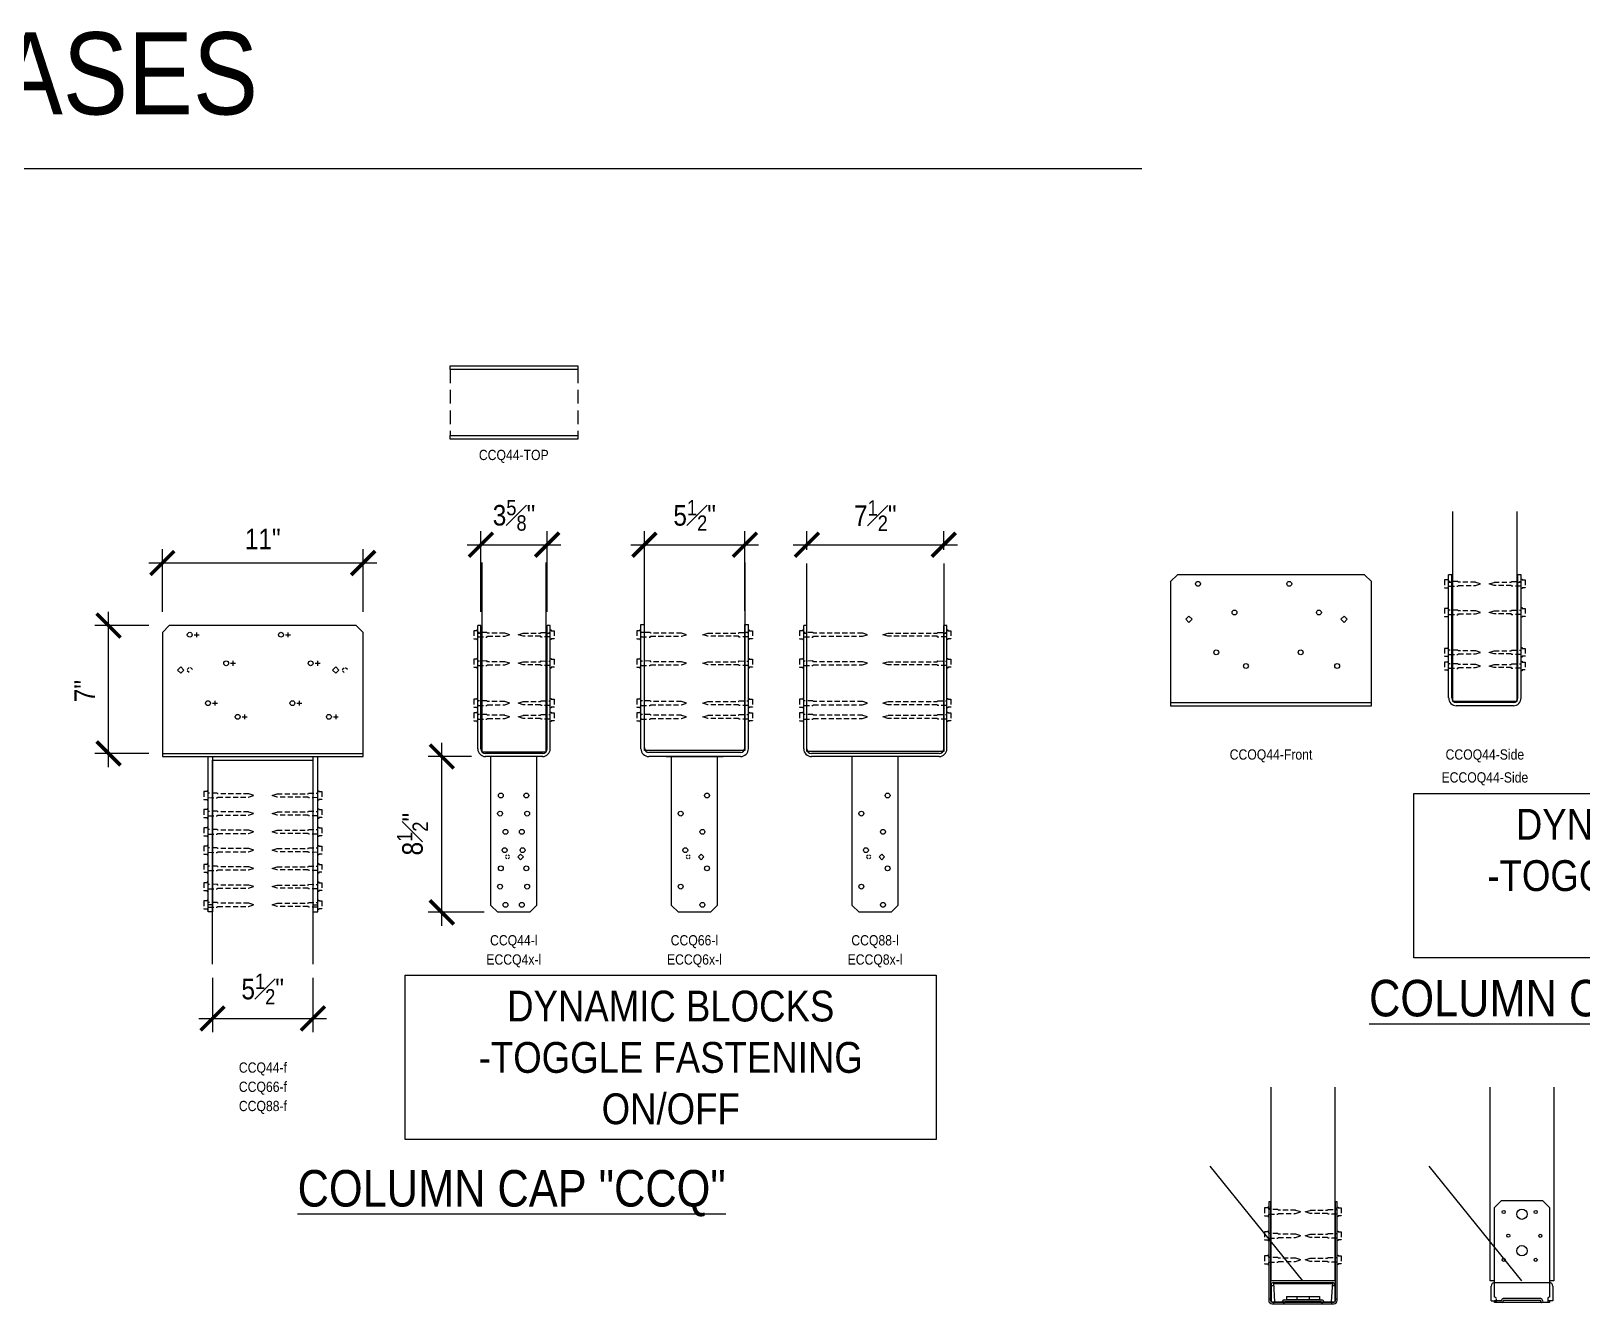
# Model space of a CAD drawing. Header units: inches. Extents: x -2661 to 42767, y -1222 to 9099.
# Drawn here: x 1315.6 to 1400.6, y 1798.4 to 1868.1 of the extents above; entities that cross this region are included whole.
import ezdxf

# ---------------------------------------------------------------- set-up
doc = ezdxf.new("R2010")
doc.units = ezdxf.units.IN
doc.header["$LTSCALE"] = 12
doc.header["$MEASUREMENT"] = 0
doc.header["$PDMODE"] = 3
doc.linetypes.add('HIDDEN4', pattern=[0.09375, 0.0625, -0.03125])
doc.linetypes.add('HIDDEN8', pattern=[0.04625, 0.03125, -0.015])
doc.layers.get('0').update_dxf_attribs({"linetype": 'CONTINUOUS'})
doc.layers.get('DefPoints').update_dxf_attribs({"color": 251, "linetype": 'CONTINUOUS'})
for name, color, linetype in [('S-ANNO-DIMS', 2, 'CONTINUOUS'), ('S-ANNO-NOTE', 4, 'CONTINUOUS'), ('S-SIMPSON', 2, 'CONTINUOUS'), ('S-WOOD', 3, 'CONTINUOUS')]:
    doc.layers.add(name, color=color, linetype=linetype)
doc.layers.add('S-ANNO-NONPLOT', color=253, linetype='CONTINUOUS', plot=False, transparency=0.5)
doc.styles.add('Arial', font='arial.ttf', dxfattribs={"width": 0.85})
doc.dimstyles.new('DIM-12_Se', dxfattribs={"dimscale": 12, "dimtxt": 0.09375, "dimasz": 0.109375, "dimexe": 0.0625, "dimexo": 0.0625, "dimgap": 0.0625, "dimtad": 1, "dimdec": 4, "dimzin": 11, "dimdsep": 46, "dimlunit": 4, "dimtxsty": 'Arial', "dimblk": 'ARCHTICK', "dimcen": 0.125, "dimdle": 0.0625, "dimclrd": 256, "dimclre": 256, "dimclrt": 4, "dimadec": 0, "dimazin": 0, "dimtfac": 0.75, "dimtdec": 4, "dimtmove": 0, "dimatfit": 3, "dimfxl": 1, "dimfrac": 1, "dimtolj": 1, "dimtzin": 0, "dimarcsym": 0})

# ---------------------------------------------------------------- blocks, each defined once
blk = doc.blocks.new('CCQO44-Front')
for p, q in [((-5.125, 7.171), (-5.5, 6.796)), ((5.125, 7.171), (-5.125, 7.171)), ((5.5, 6.796), (5.125, 7.171)), ((-5.5, 6.796), (-5.5, 0)), ((5.5, 0), (5.5, 6.796)), ((-4.666, 4.735), (-4.494, 4.907)), ((-4.494, 4.563), (-4.666, 4.735)), ((-4.494, 4.907), (-4.322, 4.735)), ((-4.322, 4.735), (-4.494, 4.563)), ((3.999, 4.906), (3.827, 4.734)), ((3.999, 4.562), (3.827, 4.734)), ((4.172, 4.734), (3.999, 4.906)), ((3.999, 4.562), (4.172, 4.734)), ((-5.5, 0.171), (5.5, 0.171)), ((-5.5, 0), (5.5, 0))]:
    blk.add_line(p, q)
for centre in [(-4, 6.671), (1, 6.671), (-2, 5.108), (2.625, 5.108), (-3, 2.921), (1.625, 2.921), (-1.375, 2.171), (3.625, 2.171)]:
    blk.add_circle(centre, 0.133)
blk = doc.blocks.new('*U1059')
for p, q in [((-1.984, 0.421), (-1.984, 7.171)), ((-1.812, 7.171), (-1.984, 7.171)), ((-1.812, 0.421), (-1.812, 7.171)), ((1.812, 0.421), (1.812, 7.171)), ((1.984, 7.171), (1.812, 7.171)), ((1.984, 0.421), (1.984, 7.171)), ((-1.812, 6.746), (-1.984, 6.746)), ((1.984, 6.746), (1.812, 6.746)), ((1.571, 0), (-1.571, 0)), ((1.562, 0.171), (-1.562, 0.171)), ((1.562, 0), (-1.562, 0))]:
    blk.add_line(p, q)
for centre, radius, start, end in [((-1.562, 0.421), 0.421, 180, 270), ((-1.562, 0.421), 0.25, 180, 270), ((1.562, 0.421), 0.421, 270, 0), ((1.562, 0.421), 0.25, 270, 0)]:
    blk.add_arc(centre, radius, start, end)
at = {"layer": 'S-SIMPSON', "color": 1, "linetype": 'HIDDEN8', "ltscale": 0.75}
for points in [[(-0.233, 6.671), (-0.509, 6.758), (-1.448, 6.758), (-1.483, 6.797), (-1.952, 6.794, -0.417818), (-1.984, 6.825), (-1.984, 6.931), (-2.034, 6.931), (-2.034, 6.888), (-2.208, 6.888), (-2.208, 6.455), (-2.034, 6.455), (-2.034, 6.411), (-1.984, 6.411), (-1.984, 6.521, -0.414214), (-1.952, 6.552), (-1.483, 6.545), (-1.448, 6.584), (-0.509, 6.584)], [(0.233, 6.671), (0.509, 6.758), (1.448, 6.758), (1.484, 6.797), (1.952, 6.794, 0.417818), (1.984, 6.825), (1.984, 6.931), (2.034, 6.931), (2.034, 6.888), (2.208, 6.888), (2.208, 6.455), (2.034, 6.455), (2.034, 6.411), (1.984, 6.411), (1.984, 6.521, 0.414214), (1.952, 6.552), (1.484, 6.545), (1.448, 6.584), (0.509, 6.584)], [(-0.233, 5.109), (-0.509, 5.196), (-1.448, 5.196), (-1.483, 5.234), (-1.952, 5.232, -0.417818), (-1.984, 5.263), (-1.984, 5.369), (-2.034, 5.369), (-2.034, 5.325), (-2.208, 5.325), (-2.208, 4.892), (-2.034, 4.892), (-2.034, 4.849), (-1.984, 4.849), (-1.984, 4.959, -0.414214), (-1.952, 4.99), (-1.483, 4.983), (-1.448, 5.022), (-0.509, 5.022)], [(0.233, 5.109), (0.509, 5.196), (1.448, 5.196), (1.484, 5.234), (1.952, 5.232, 0.417818), (1.984, 5.263), (1.984, 5.369), (2.034, 5.369), (2.034, 5.325), (2.208, 5.325), (2.208, 4.892), (2.034, 4.892), (2.034, 4.849), (1.984, 4.849), (1.984, 4.959, 0.414214), (1.952, 4.99), (1.484, 4.983), (1.448, 5.022), (0.509, 5.022)], [(-0.233, 2.921), (-0.509, 3.008), (-1.448, 3.008), (-1.483, 3.047), (-1.952, 3.044, -0.417818), (-1.984, 3.075), (-1.984, 3.181), (-2.034, 3.181), (-2.034, 3.138), (-2.208, 3.138), (-2.208, 2.705), (-2.034, 2.705), (-2.034, 2.661), (-1.984, 2.661), (-1.984, 2.771, -0.414214), (-1.952, 2.802), (-1.483, 2.795), (-1.448, 2.834), (-0.509, 2.834)], [(0.233, 2.921), (0.509, 3.008), (1.448, 3.008), (1.484, 3.047), (1.952, 3.044, 0.417818), (1.984, 3.075), (1.984, 3.181), (2.034, 3.181), (2.034, 3.138), (2.208, 3.138), (2.208, 2.705), (2.034, 2.705), (2.034, 2.661), (1.984, 2.661), (1.984, 2.771, 0.414214), (1.952, 2.802), (1.484, 2.795), (1.448, 2.834), (0.509, 2.834)], [(-0.233, 2.171), (-0.509, 2.258), (-1.448, 2.258), (-1.483, 2.297), (-1.952, 2.294, -0.417818), (-1.984, 2.325), (-1.984, 2.431), (-2.034, 2.431), (-2.034, 2.388), (-2.208, 2.388), (-2.208, 1.955), (-2.034, 1.955), (-2.034, 1.911), (-1.984, 1.911), (-1.984, 2.021, -0.414214), (-1.952, 2.052), (-1.483, 2.045), (-1.448, 2.084), (-0.509, 2.084)], [(0.233, 2.171), (0.509, 2.258), (1.448, 2.258), (1.484, 2.297), (1.952, 2.294, 0.417818), (1.984, 2.325), (1.984, 2.431), (2.034, 2.431), (2.034, 2.388), (2.208, 2.388), (2.208, 1.955), (2.034, 1.955), (2.034, 1.911), (1.984, 1.911), (1.984, 2.021, 0.414214), (1.952, 2.052), (1.484, 2.045), (1.448, 2.084), (0.509, 2.084)]]:
    blk.add_lwpolyline(points, format="xyb", close=True, dxfattribs=at)
blk = doc.blocks.new('ABU44-r')
for p, q in [((-1.125, 4.4), (-1.5, 4.025)), ((-1.125, 4.4), (1.125, 4.4)), ((1.125, 4.4), (1.5, 4.025)), ((-1.5, -0.889), (-1.5, 4.025)), ((1.5, 4.025), (1.5, -0.889)), ((-1.688, -1.094), (-1.688, -0.292)), ((-1.489, -0.094), (1.489, -0.094)), ((1.688, -0.292), (1.688, -1.094)), ((-1.688, -1.094), (-1.414, -1.094)), ((-1.414, -1.1), (-1.5, -1.1)), ((-1.5, -1.194), (-1.5, -1.1)), ((1.5, -1.194), (-1.5, -1.194)), ((-1.414, -0.977), (-1.414, -1.194)), ((-1.157, -1.1), (-1.414, -1.1)), ((-1.125, -1.069), (-1.125, -1.069)), ((1.031, -0.975), (-1.032, -0.975)), ((-1.032, -1.132), (-1.032, -1.1)), ((1, -1.069), (-1, -1.069)), ((1.031, -1.132), (1.031, -1.1)), ((1.414, -0.976), (1.416, -1.194)), ((1.688, -1.094), (1.415, -1.094)), ((1.5, -1.1), (1.415, -1.1)), ((1.5, -1.1), (1.5, -1.194))]:
    blk.add_line(p, q)
for centre, radius in [((-1, 3.776), 0.0859), ((0, 3.65), 0.281), ((0.75, 3.776), 0.0859), ((-0.75, 2.474), 0.0859), ((0, 1.65), 0.281), ((1, 2.464), 0.0859), ((-1, 1.151), 0.0859), ((0.75, 1.151), 0.0859)]:
    blk.add_circle(centre, radius)
for centre, radius, start, end in [((-1.489, -0.292), 0.198, 90, 180), ((1.489, -0.292), 0.198, 0, 90), ((-1.5, -0.975), 0.0859, 0, 90), ((-1.157, -1.069), 0.0312, 270, 0), ((-1.032, -1.069), 0.0938, 90, 180), ((-1.094, -1.132), 0.0625, 270, 0), ((-1, -1.1), 0.0312, 90, 180), ((1, -1.1), 0.0312, 0, 90), ((1.031, -1.069), 0.0938, 0, 90), ((1.091, -1.134), 0.0599, 177.52244, 269.55493), ((1.156, -1.069), 0.0312, 180, 270), ((1.5, -0.975), 0.0859, 90, 180)]:
    blk.add_arc(centre, radius, start, end)
blk = doc.blocks.new('*U1062')
for p, q in [((-1.875, 4.33), (-1.875, -1.076)), ((-1.781, 4.33), (-1.875, 4.33)), ((-1.781, 4.33), (-1.781, -1.076)), ((1.781, -1.076), (1.781, 4.33)), ((1.875, 4.33), (1.781, 4.33)), ((1.875, -1.076), (1.875, 4.33)), ((-1.781, 3.955), (-1.875, 3.955)), ((1.875, 3.955), (1.781, 3.955)), ((-1.745, -0.219), (-1.745, -1.151)), ((-1.62, -0.094), (1.62, -0.094)), ((-1.62, -0.094), (-1.559, -1.148)), ((-1.616, -0.151), (1.616, -0.151)), ((1.62, -0.094), (1.552, -1.148)), ((1.745, -0.219), (1.745, -1.151)), ((-1.875, -0.983), (-1.781, -0.983)), ((-1.745, -1.151), (1.745, -1.151)), ((-1.688, -1.17), (1.214, -1.17)), ((-1.688, -1.264), (1.232, -1.264)), ((-1.595, -1.264), (-1.595, -1.17)), ((-1.023, -1.17), (-1.034, -1.201)), ((-1.031, -1.045), (1.031, -1.045)), ((-0.969, -1.128), (0.969, -1.128)), ((-0.906, -0.858), (0.906, -0.858)), ((-0.906, -0.858), (-0.906, -1.029)), ((-0.906, -1.029), (0.906, -1.029)), ((-0.344, -0.858), (-0.344, -1.029)), ((0.344, -0.858), (0.344, -1.029)), ((0.906, -0.858), (0.906, -1.029)), ((1.026, -1.175), (1.033, -1.201)), ((1.219, -1.17), (1.688, -1.17)), ((1.219, -1.264), (1.688, -1.264)), ((1.591, -1.264), (1.591, -1.17)), ((1.781, -0.983), (1.875, -0.983))]:
    blk.add_line(p, q)
for centre, radius, start, end in [((-1.62, -0.219), 0.125, 90, 180), ((-1.654, -0.116), 0.142, 230.39072, 283.65049), ((1.648, -0.116), 0.142, 256.34951, 312.41576), ((1.62, -0.219), 0.125, 0, 90), ((-1.688, -1.076), 0.188, 180, 270), ((-1.688, -1.076), 0.0938, 180, 270), ((-1.212, -1.067), 0.103, 266.31551, 330.05657), ((-1.127, -1.163), 0.101, 267.57087, 337.68267), ((-1.031, -1.139), 0.0938, 90, 167.57912), ((-0.955, -1.201), 0.0746, 100.54905, 155.38198), ((0.956, -1.201), 0.0741, 20.1338, 80.09038), ((1.028, -1.176), 0.131, 19.37706, 88.64998), ((1.13, -1.158), 0.106, 204.3136, 272.52896), ((1.219, -1.09), 0.0796, 211.81325, 269.681), ((1.688, -1.076), 0.188, 270, 0), ((1.688, -1.076), 0.0938, 270, 0)]:
    blk.add_arc(centre, radius, start, end)
at = {"layer": 'S-SIMPSON', "color": 1, "linetype": 'HIDDEN8', "ltscale": 0.75}
for points in [[(-0.125, 3.776), (-0.401, 3.863), (-1.339, 3.863), (-1.375, 3.902), (-1.844, 3.899, -0.417818), (-1.875, 3.93), (-1.875, 4.036), (-1.925, 4.036), (-1.925, 3.993), (-2.099, 3.993), (-2.099, 3.56), (-1.925, 3.56), (-1.925, 3.516), (-1.875, 3.516), (-1.875, 3.626, -0.414214), (-1.844, 3.657), (-1.375, 3.65), (-1.339, 3.689), (-0.4, 3.689)], [(0.125, 3.776), (0.401, 3.863), (1.339, 3.863), (1.375, 3.902), (1.844, 3.899, 0.417818), (1.875, 3.93), (1.875, 4.036), (1.925, 4.036), (1.925, 3.993), (2.099, 3.993), (2.099, 3.56), (1.925, 3.56), (1.925, 3.516), (1.875, 3.516), (1.875, 3.626, 0.414214), (1.844, 3.657), (1.375, 3.65), (1.339, 3.689), (0.4, 3.689)], [(-0.125, 2.464), (-0.401, 2.551), (-1.339, 2.551), (-1.375, 2.589), (-1.844, 2.587, -0.417818), (-1.875, 2.618), (-1.875, 2.724), (-1.925, 2.724), (-1.925, 2.68), (-2.099, 2.68), (-2.099, 2.247), (-1.925, 2.247), (-1.925, 2.204), (-1.875, 2.204), (-1.875, 2.314, -0.414214), (-1.844, 2.345), (-1.375, 2.338), (-1.339, 2.377), (-0.4, 2.377)], [(0.125, 2.464), (0.401, 2.551), (1.339, 2.551), (1.375, 2.589), (1.844, 2.587, 0.417818), (1.875, 2.618), (1.875, 2.724), (1.925, 2.724), (1.925, 2.68), (2.099, 2.68), (2.099, 2.247), (1.925, 2.247), (1.925, 2.204), (1.875, 2.204), (1.875, 2.314, 0.414214), (1.844, 2.345), (1.375, 2.338), (1.339, 2.377), (0.4, 2.377)], [(-0.125, 1.151), (-0.401, 1.238), (-1.339, 1.238), (-1.375, 1.277), (-1.844, 1.274, -0.417818), (-1.875, 1.305), (-1.875, 1.411), (-1.925, 1.411), (-1.925, 1.368), (-2.099, 1.368), (-2.099, 0.935), (-1.925, 0.935), (-1.925, 0.891), (-1.875, 0.891), (-1.875, 1.001, -0.414214), (-1.844, 1.032), (-1.375, 1.025), (-1.339, 1.064), (-0.4, 1.064)], [(0.125, 1.151), (0.401, 1.238), (1.339, 1.238), (1.375, 1.277), (1.844, 1.274, 0.417818), (1.875, 1.305), (1.875, 1.411), (1.925, 1.411), (1.925, 1.368), (2.099, 1.368), (2.099, 0.935), (1.925, 0.935), (1.925, 0.891), (1.875, 0.891), (1.875, 1.001, 0.414214), (1.844, 1.032), (1.375, 1.025), (1.339, 1.064), (0.4, 1.064)]]:
    blk.add_lwpolyline(points, format="xyb", close=True, dxfattribs=at)
blk = doc.blocks.new('*U1058')
for p, q in [((-2.126, 15.674), (-2.501, 15.299)), ((8.124, 15.674), (-2.126, 15.674)), ((-0.626, 15.306), (-0.626, 15.041)), ((4.374, 15.306), (4.374, 15.041)), ((8.499, 15.299), (8.124, 15.674)), ((-2.501, 15.299), (-2.501, 8.503)), ((-0.754, 15.174), (-0.488, 15.174)), ((4.246, 15.174), (4.512, 15.174)), ((8.499, 8.503), (8.499, 15.299)), ((1.241, 13.611), (1.507, 13.611)), ((1.369, 13.744), (1.369, 13.478)), ((5.871, 13.611), (6.137, 13.611)), ((5.999, 13.744), (5.999, 13.478)), ((-1.667, 13.238), (-1.495, 13.41)), ((-1.495, 13.066), (-1.667, 13.238)), ((-1.495, 13.41), (-1.323, 13.238)), ((-1.323, 13.238), (-1.495, 13.066)), ((-1.144, 13.266), (-1.04, 13.371)), ((-1.033, 13.101), (-1.136, 13.206)), ((-0.853, 13.266), (-0.956, 13.371)), ((6.998, 13.408), (6.826, 13.236)), ((6.998, 13.064), (6.826, 13.236)), ((7.171, 13.236), (6.998, 13.408)), ((6.998, 13.064), (7.171, 13.236)), ((7.354, 13.263), (7.458, 13.368)), ((7.466, 13.098), (7.362, 13.203)), ((7.645, 13.263), (7.542, 13.368)), ((0.246, 11.424), (0.512, 11.424)), ((0.374, 11.556), (0.374, 11.291)), ((4.871, 11.424), (5.137, 11.424)), ((4.999, 11.556), (4.999, 11.291)), ((1.871, 10.674), (2.137, 10.674)), ((1.999, 10.806), (1.999, 10.541)), ((6.871, 10.674), (7.137, 10.674)), ((6.999, 10.806), (6.999, 10.541)), ((-2.501, 8.674), (8.499, 8.674)), ((-2.501, 8.503), (8.499, 8.503)), ((-2.501, 8.503), (8.499, 8.503)), ((0.002, 0), (0.002, 8.499)), ((0.256, 0), (0.256, 8.5)), ((5.76, 0), (5.76, 8.5)), ((6.015, 0), (6.015, 8.499)), ((0.256, 0.375), (0, 0.375)), ((0.256, 0), (0, 0)), ((5.76, 0.375), (6.017, 0.375)), ((5.76, 0), (6.017, 0))]:
    blk.add_line(p, q)
for centre in [(-1.001, 15.174), (3.999, 15.174), (0.999, 13.611), (5.624, 13.611), (-0.001, 11.424), (4.624, 11.424), (1.624, 10.674), (6.624, 10.674)]:
    blk.add_circle(centre, 0.133)
at = {"layer": 'S-SIMPSON', "color": 1, "linetype": 'HIDDEN8', "ltscale": 0.75}
for points in [[(2.502, 6.37), (2.226, 6.457), (0.538, 6.457), (0.502, 6.496), (0.033, 6.493, -0.417818), (0.002, 6.524), (0.002, 6.63), (-0.048, 6.63), (-0.048, 6.586), (-0.223, 6.586), (-0.223, 6.153), (-0.048, 6.153), (-0.048, 6.11), (0.002, 6.11), (0.002, 6.22, -0.414214), (0.033, 6.251), (0.502, 6.244), (0.538, 6.283), (2.227, 6.283)], [(3.515, 6.37), (3.791, 6.457), (5.479, 6.457), (5.515, 6.496), (5.983, 6.493, 0.417818), (6.015, 6.524), (6.015, 6.63), (6.065, 6.63), (6.065, 6.586), (6.239, 6.586), (6.239, 6.153), (6.065, 6.153), (6.065, 6.11), (6.015, 6.11), (6.015, 6.22, 0.414214), (5.983, 6.251), (5.515, 6.244), (5.479, 6.283), (3.79, 6.283)], [(2.502, 5.378), (2.226, 5.465), (0.538, 5.465), (0.502, 5.503), (0.033, 5.501, -0.417818), (0.002, 5.532), (0.002, 5.638), (-0.048, 5.638), (-0.048, 5.594), (-0.223, 5.594), (-0.223, 5.161), (-0.048, 5.161), (-0.048, 5.118), (0.002, 5.118), (0.002, 5.228, -0.414214), (0.033, 5.259), (0.502, 5.252), (0.538, 5.291), (2.227, 5.291)], [(3.515, 5.378), (3.791, 5.465), (5.479, 5.465), (5.515, 5.503), (5.983, 5.501, 0.417818), (6.015, 5.532), (6.015, 5.638), (6.065, 5.638), (6.065, 5.594), (6.239, 5.594), (6.239, 5.161), (6.065, 5.161), (6.065, 5.118), (6.015, 5.118), (6.015, 5.228, 0.414214), (5.983, 5.259), (5.515, 5.252), (5.479, 5.291), (3.79, 5.291)], [(2.502, 4.378), (2.226, 4.465), (0.538, 4.465), (0.502, 4.503), (0.033, 4.501, -0.417818), (0.002, 4.532), (0.002, 4.638), (-0.048, 4.638), (-0.048, 4.594), (-0.223, 4.594), (-0.223, 4.161), (-0.048, 4.161), (-0.048, 4.118), (0.002, 4.118), (0.002, 4.228, -0.414214), (0.033, 4.259), (0.502, 4.252), (0.538, 4.291), (2.227, 4.291)], [(3.515, 4.378), (3.791, 4.465), (5.479, 4.465), (5.515, 4.503), (5.983, 4.501, 0.417818), (6.015, 4.532), (6.015, 4.638), (6.065, 4.638), (6.065, 4.594), (6.239, 4.594), (6.239, 4.161), (6.065, 4.161), (6.065, 4.118), (6.015, 4.118), (6.015, 4.228, 0.414214), (5.983, 4.259), (5.515, 4.252), (5.479, 4.291), (3.79, 4.291)], [(2.502, 3.378), (2.226, 3.465), (0.538, 3.465), (0.502, 3.503), (0.033, 3.501, -0.417818), (0.002, 3.532), (0.002, 3.638), (-0.048, 3.638), (-0.048, 3.594), (-0.223, 3.594), (-0.223, 3.161), (-0.048, 3.161), (-0.048, 3.118), (0.002, 3.118), (0.002, 3.228, -0.414214), (0.033, 3.259), (0.502, 3.252), (0.538, 3.291), (2.227, 3.291)], [(3.515, 3.378), (3.791, 3.465), (5.479, 3.465), (5.515, 3.503), (5.983, 3.501, 0.417818), (6.015, 3.532), (6.015, 3.638), (6.065, 3.638), (6.065, 3.594), (6.239, 3.594), (6.239, 3.161), (6.065, 3.161), (6.065, 3.118), (6.015, 3.118), (6.015, 3.228, 0.414214), (5.983, 3.259), (5.515, 3.252), (5.479, 3.291), (3.79, 3.291)], [(2.502, 2.378), (2.226, 2.465), (0.538, 2.465), (0.502, 2.503), (0.033, 2.501, -0.417818), (0.002, 2.532), (0.002, 2.638), (-0.048, 2.638), (-0.048, 2.594), (-0.223, 2.594), (-0.223, 2.161), (-0.048, 2.161), (-0.048, 2.118), (0.002, 2.118), (0.002, 2.228, -0.414214), (0.033, 2.259), (0.502, 2.252), (0.538, 2.291), (2.227, 2.291)], [(3.515, 2.378), (3.791, 2.465), (5.479, 2.465), (5.515, 2.503), (5.983, 2.501, 0.417818), (6.015, 2.532), (6.015, 2.638), (6.065, 2.638), (6.065, 2.594), (6.239, 2.594), (6.239, 2.161), (6.065, 2.161), (6.065, 2.118), (6.015, 2.118), (6.015, 2.228, 0.414214), (5.983, 2.259), (5.515, 2.252), (5.479, 2.291), (3.79, 2.291)], [(2.502, 1.378), (2.226, 1.465), (0.538, 1.465), (0.502, 1.503), (0.033, 1.501, -0.417818), (0.002, 1.532), (0.002, 1.638), (-0.048, 1.638), (-0.048, 1.594), (-0.223, 1.594), (-0.223, 1.161), (-0.048, 1.161), (-0.048, 1.118), (0.002, 1.118), (0.002, 1.228, -0.414214), (0.033, 1.259), (0.502, 1.252), (0.538, 1.291), (2.227, 1.291)], [(3.515, 1.378), (3.791, 1.465), (5.479, 1.465), (5.515, 1.503), (5.983, 1.501, 0.417818), (6.015, 1.532), (6.015, 1.638), (6.065, 1.638), (6.065, 1.594), (6.239, 1.594), (6.239, 1.161), (6.065, 1.161), (6.065, 1.118), (6.015, 1.118), (6.015, 1.228, 0.414214), (5.983, 1.259), (5.515, 1.252), (5.479, 1.291), (3.79, 1.291)], [(2.502, 0.378), (2.226, 0.465), (0.538, 0.465), (0.502, 0.503), (0.033, 0.501, -0.417818), (0.002, 0.532), (0.002, 0.638), (-0.048, 0.638), (-0.048, 0.594), (-0.223, 0.594), (-0.223, 0.161), (-0.048, 0.161), (-0.048, 0.118), (0.002, 0.118), (0.002, 0.228, -0.414214), (0.033, 0.259), (0.502, 0.252), (0.538, 0.291), (2.227, 0.291)], [(3.515, 0.378), (3.791, 0.465), (5.479, 0.465), (5.515, 0.503), (5.983, 0.501, 0.417818), (6.015, 0.532), (6.015, 0.638), (6.065, 0.638), (6.065, 0.594), (6.239, 0.594), (6.239, 0.161), (6.065, 0.161), (6.065, 0.118), (6.015, 0.118), (6.015, 0.228, 0.414214), (5.983, 0.259), (5.515, 0.252), (5.479, 0.291), (3.79, 0.291)]]:
    blk.add_lwpolyline(points, format="xyb", close=True, dxfattribs=at)
blk = doc.blocks.new('_ARCHTICK')
at = {"color": 0, "linetype": 'ByBlock', "const_width": 0.15}
blk.add_lwpolyline([(-0.5, -0.5), (0.5, 0.5)], dxfattribs=at)
blk = doc.blocks.new('*D209')
at = {"layer": 'DefPoints', "color": 0, "transparency": 16777216}
for p in [(1325.536, 1816.991), (1331.041, 1816.991), (1331.041, 1814.02)]:
    blk.add_point(p, dxfattribs=at)
at = {"layer": 'S-ANNO-DIMS', "lineweight": -2, "transparency": 16777216}
for p, q in [((1325.536, 1816.241), (1325.536, 1813.27)), ((1331.041, 1816.241), (1331.041, 1813.27)), ((1324.786, 1814.02), (1331.791, 1814.02))]:
    blk.add_line(p, q, dxfattribs=at)
at = {"layer": 'S-ANNO-DIMS', "lineweight": -2, "transparency": 16777216, "xscale": 1.3125, "yscale": 1.3125, "zscale": 1.3125, "rotation": 180}
blk.add_blockref('_ARCHTICK', (1325.536, 1814.02), dxfattribs=at)
at = {"layer": 'S-ANNO-DIMS', "lineweight": -2, "transparency": 16777216, "xscale": 1.3125, "yscale": 1.3125, "zscale": 1.3125}
blk.add_blockref('_ARCHTICK', (1331.041, 1814.02), dxfattribs=at)
at = {"layer": 'S-ANNO-DIMS', "color": 4, "transparency": 16777216, "insert": (1328.288, 1815.627), "char_height": 1.125, "attachment_point": 5, "style": 'Arial'}
blk.add_mtext('\\A1;5{\\H0.75x;\\S1#2;}"', dxfattribs=at)
blk = doc.blocks.new('*D210')
at = {"layer": 'DefPoints', "color": 0, "transparency": 16777216}
for p in [(1333.791, 1838.966), (1322.791, 1835.535), (1333.791, 1835.535)]:
    blk.add_point(p, dxfattribs=at)
at = {"layer": 'S-ANNO-DIMS', "lineweight": -2, "transparency": 16777216}
for p, q in [((1322.791, 1836.285), (1322.791, 1839.716)), ((1333.791, 1836.285), (1333.791, 1839.716)), ((1322.041, 1838.966), (1334.541, 1838.966))]:
    blk.add_line(p, q, dxfattribs=at)
at = {"layer": 'S-ANNO-DIMS', "lineweight": -2, "transparency": 16777216, "xscale": 1.3125, "yscale": 1.3125, "zscale": 1.3125, "rotation": 180}
blk.add_blockref('_ARCHTICK', (1322.791, 1838.966), dxfattribs=at)
at = {"layer": 'S-ANNO-DIMS', "lineweight": -2, "transparency": 16777216, "xscale": 1.3125, "yscale": 1.3125, "zscale": 1.3125}
blk.add_blockref('_ARCHTICK', (1333.791, 1838.966), dxfattribs=at)
at = {"layer": 'S-ANNO-DIMS', "color": 4, "transparency": 16777216, "insert": (1328.291, 1840.28), "char_height": 1.125, "attachment_point": 5, "style": 'Arial'}
blk.add_mtext('\\A1;11"', dxfattribs=at)
blk = doc.blocks.new('*D211')
at = {"layer": 'DefPoints', "color": 0, "transparency": 16777216}
for p in [(1319.845, 1835.535), (1322.791, 1835.535), (1322.791, 1828.535)]:
    blk.add_point(p, dxfattribs=at)
at = {"layer": 'S-ANNO-DIMS', "lineweight": -2, "transparency": 16777216}
for p, q in [((1319.845, 1827.785), (1319.845, 1836.285)), ((1322.041, 1835.535), (1319.095, 1835.535)), ((1322.041, 1828.535), (1319.095, 1828.535))]:
    blk.add_line(p, q, dxfattribs=at)
at = {"layer": 'S-ANNO-DIMS', "lineweight": -2, "transparency": 16777216, "xscale": 1.3125, "yscale": 1.3125, "zscale": 1.3125}
for p, rotation in [((1319.845, 1835.535), 90), ((1319.845, 1828.535), 270)]:
    blk.add_blockref('_ARCHTICK', p, dxfattribs=dict(at, rotation=rotation))
at = {"layer": 'S-ANNO-DIMS', "color": 4, "transparency": 16777216, "insert": (1318.533, 1831.95), "char_height": 1.125, "attachment_point": 5, "rotation": 90, "style": 'Arial'}
blk.add_mtext('\\A1;7"', dxfattribs=at)
blk = doc.blocks.new('DIA281')
blk.add_lwpolyline([(0, 0.2), (-0.2, 0), (0, -0.2), (0.2, 0)], close=True)
blk = doc.blocks.new('*U1055')
for p, q in [((-1.97, 8.952), (-1.97, 15.702)), ((-1.799, 15.702), (-1.97, 15.702)), ((-1.799, 8.952), (-1.799, 15.702)), ((1.826, 8.952), (1.826, 15.702)), ((1.997, 15.702), (1.826, 15.702)), ((1.997, 8.952), (1.997, 15.702)), ((-1.799, 15.277), (-1.97, 15.277)), ((1.997, 15.277), (1.826, 15.277)), ((1.585, 8.531), (-1.557, 8.531)), ((1.576, 8.702), (-1.549, 8.702)), ((1.576, 8.531), (-1.549, 8.531)), ((-1.25, 0.375), (-1.25, 8.531)), ((1.25, 8.531), (1.25, 0.375)), ((-0.459, 3.068), (-0.384, 3.142)), ((-0.384, 2.919), (-0.459, 2.993)), ((-0.235, 3.068), (-0.31, 3.142)), ((-0.31, 2.919), (-0.235, 2.993)), ((-1.25, 0.375), (-0.875, 0)), ((0.875, 0), (-0.875, 0)), ((1.25, 0.375), (0.875, 0)), ((1.25, 0.375), (0.875, 0))]:
    blk.add_line(p, q)
for centre in [(-0.705, 6.398), (0.688, 6.398), (-0.75, 5.406), (0.733, 5.406), (-0.455, 4.406), (0.438, 4.406), (-0.5, 3.406), (0.483, 3.406), (-0.705, 2.406), (0.688, 2.406), (-0.75, 1.406), (0.733, 1.406), (-0.455, 0.406), (0.438, 0.406)]:
    blk.add_circle(centre, 0.133)
for centre, radius, start, end in [((-1.549, 8.952), 0.421, 180, 270), ((-1.549, 8.952), 0.25, 180, 270), ((1.576, 8.952), 0.421, 270, 0), ((1.576, 8.952), 0.25, 270, 0)]:
    blk.add_arc(centre, radius, start, end)
at = {"layer": 'S-SIMPSON', "color": 1, "linetype": 'HIDDEN8', "ltscale": 0.75}
for points in [[(-0.22, 15.202), (-0.496, 15.289), (-1.434, 15.289), (-1.47, 15.328), (-1.938, 15.325, -0.417818), (-1.97, 15.356), (-1.97, 15.462), (-2.02, 15.462), (-2.02, 15.418), (-2.194, 15.418), (-2.194, 14.985), (-2.02, 14.985), (-2.02, 14.942), (-1.97, 14.942), (-1.97, 15.052, -0.414214), (-1.938, 15.083), (-1.47, 15.076), (-1.434, 15.115), (-0.495, 15.115)], [(0.247, 15.202), (0.523, 15.289), (1.461, 15.289), (1.497, 15.328), (1.966, 15.325, 0.417818), (1.997, 15.356), (1.997, 15.462), (2.047, 15.462), (2.047, 15.418), (2.222, 15.418), (2.222, 14.985), (2.047, 14.985), (2.047, 14.942), (1.997, 14.942), (1.997, 15.052, 0.414214), (1.966, 15.083), (1.497, 15.076), (1.461, 15.115), (0.523, 15.115)], [(-0.22, 13.639), (-0.496, 13.726), (-1.434, 13.726), (-1.47, 13.765), (-1.938, 13.762, -0.417818), (-1.97, 13.793), (-1.97, 13.899), (-2.02, 13.899), (-2.02, 13.856), (-2.194, 13.856), (-2.194, 13.423), (-2.02, 13.423), (-2.02, 13.379), (-1.97, 13.379), (-1.97, 13.489, -0.414214), (-1.938, 13.52), (-1.47, 13.513), (-1.434, 13.552), (-0.495, 13.552)], [(0.247, 13.639), (0.523, 13.726), (1.461, 13.726), (1.497, 13.765), (1.966, 13.762, 0.417818), (1.997, 13.793), (1.997, 13.899), (2.047, 13.899), (2.047, 13.856), (2.222, 13.856), (2.222, 13.423), (2.047, 13.423), (2.047, 13.379), (1.997, 13.379), (1.997, 13.489, 0.414214), (1.966, 13.52), (1.497, 13.513), (1.461, 13.552), (0.523, 13.552)], [(-0.22, 11.452), (-0.496, 11.539), (-1.434, 11.539), (-1.47, 11.578), (-1.938, 11.575, -0.417818), (-1.97, 11.606), (-1.97, 11.712), (-2.02, 11.712), (-2.02, 11.668), (-2.194, 11.668), (-2.194, 11.235), (-2.02, 11.235), (-2.02, 11.192), (-1.97, 11.192), (-1.97, 11.302, -0.414214), (-1.938, 11.333), (-1.47, 11.326), (-1.434, 11.365), (-0.495, 11.365)], [(0.247, 11.452), (0.523, 11.539), (1.461, 11.539), (1.497, 11.578), (1.966, 11.575, 0.417818), (1.997, 11.606), (1.997, 11.712), (2.047, 11.712), (2.047, 11.668), (2.222, 11.668), (2.222, 11.235), (2.047, 11.235), (2.047, 11.192), (1.997, 11.192), (1.997, 11.302, 0.414214), (1.966, 11.333), (1.497, 11.326), (1.461, 11.365), (0.523, 11.365)], [(-0.22, 10.702), (-0.496, 10.789), (-1.434, 10.789), (-1.47, 10.828), (-1.938, 10.825, -0.417818), (-1.97, 10.856), (-1.97, 10.962), (-2.02, 10.962), (-2.02, 10.918), (-2.194, 10.918), (-2.194, 10.485), (-2.02, 10.485), (-2.02, 10.442), (-1.97, 10.442), (-1.97, 10.552, -0.414214), (-1.938, 10.583), (-1.47, 10.576), (-1.434, 10.615), (-0.495, 10.615)], [(0.247, 10.702), (0.523, 10.789), (1.461, 10.789), (1.497, 10.828), (1.966, 10.825, 0.417818), (1.997, 10.856), (1.997, 10.962), (2.047, 10.962), (2.047, 10.918), (2.222, 10.918), (2.222, 10.485), (2.047, 10.485), (2.047, 10.442), (1.997, 10.442), (1.997, 10.552, 0.414214), (1.966, 10.583), (1.497, 10.576), (1.461, 10.615), (0.523, 10.615)]]:
    blk.add_lwpolyline(points, format="xyb", close=True, dxfattribs=at)
at = {"xscale": -0.7500000000000001, "yscale": 0.7500000000000001, "zscale": 0.7500000000000001}
blk.add_blockref('DIA281', (0.374, 3.031), dxfattribs=at)
blk = doc.blocks.new('*D212')
at = {"layer": 'DefPoints', "color": 0, "transparency": 16777216}
for p in [(1343.87, 1839.966), (1340.245, 1835.535), (1343.87, 1835.535)]:
    blk.add_point(p, dxfattribs=at)
at = {"layer": 'S-ANNO-DIMS', "lineweight": -2, "transparency": 16777216}
for p, q in [((1339.495, 1839.966), (1344.62, 1839.966)), ((1340.245, 1836.285), (1340.245, 1840.716)), ((1343.87, 1836.285), (1343.87, 1840.716))]:
    blk.add_line(p, q, dxfattribs=at)
at = {"layer": 'S-ANNO-DIMS', "lineweight": -2, "transparency": 16777216, "xscale": 1.3125, "yscale": 1.3125, "zscale": 1.3125, "rotation": 180}
blk.add_blockref('_ARCHTICK', (1340.245, 1839.966), dxfattribs=at)
at = {"layer": 'S-ANNO-DIMS', "lineweight": -2, "transparency": 16777216, "xscale": 1.3125, "yscale": 1.3125, "zscale": 1.3125}
blk.add_blockref('_ARCHTICK', (1343.87, 1839.966), dxfattribs=at)
at = {"layer": 'S-ANNO-DIMS', "color": 4, "transparency": 16777216, "insert": (1342.057, 1841.58), "char_height": 1.125, "attachment_point": 5, "style": 'Arial'}
blk.add_mtext('\\A1;3{\\H0.75x;\\S5#8;}"', dxfattribs=at)
blk = doc.blocks.new('*D213')
at = {"layer": 'DefPoints', "color": 0, "transparency": 16777216}
for p in [(1338.099, 1828.364), (1340.486, 1828.364), (1341.168, 1819.834)]:
    blk.add_point(p, dxfattribs=at)
at = {"layer": 'S-ANNO-DIMS', "lineweight": -2, "transparency": 16777216}
for p, q in [((1338.099, 1819.084), (1338.099, 1829.114)), ((1339.736, 1828.364), (1337.349, 1828.364)), ((1340.418, 1819.834), (1337.349, 1819.834))]:
    blk.add_line(p, q, dxfattribs=at)
at = {"layer": 'S-ANNO-DIMS', "lineweight": -2, "transparency": 16777216, "xscale": 1.3125, "yscale": 1.3125, "zscale": 1.3125}
for p, rotation in [((1338.099, 1828.364), 90), ((1338.099, 1819.834), 270)]:
    blk.add_blockref('_ARCHTICK', p, dxfattribs=dict(at, rotation=rotation))
at = {"layer": 'S-ANNO-DIMS', "color": 4, "transparency": 16777216, "insert": (1336.493, 1824.113), "char_height": 1.125, "attachment_point": 5, "rotation": 90, "style": 'Arial'}
blk.add_mtext('\\A1;8{\\H0.75x;\\S1#2;}"', dxfattribs=at)
blk = doc.blocks.new('*U1056')
for p, q in [((-2.932, 8.959), (-2.932, 15.758)), ((-2.932, 15.758), (-2.74, 15.758)), ((-2.74, 15.318), (-2.932, 15.318)), ((-2.74, 9.006), (-2.74, 15.758)), ((2.767, 9.006), (2.767, 15.758)), ((2.767, 15.758), (2.959, 15.758)), ((2.959, 15.318), (2.767, 15.318)), ((2.959, 8.959), (2.959, 15.758)), ((2.523, 8.531), (-2.495, 8.531)), ((2.517, 8.758), (-2.49, 8.758)), ((-1.554, 8.531), (1.582, 8.531)), ((-1.25, 0.375), (-1.25, 8.531)), ((1.25, 8.531), (1.25, 0.375)), ((-0.459, 3.068), (-0.384, 3.142)), ((-0.384, 2.919), (-0.459, 2.993)), ((-0.235, 3.068), (-0.31, 3.142)), ((-0.31, 2.919), (-0.235, 2.993)), ((-1.25, 0.375), (-0.875, 0)), ((0.875, 0), (-0.875, 0)), ((1.25, 0.375), (0.875, 0)), ((1.25, 0.375), (0.875, 0))]:
    blk.add_line(p, q)
for centre in [(0.688, 6.398), (-0.75, 5.406), (0.438, 4.406), (-0.5, 3.406), (0.688, 2.406), (-0.75, 1.406), (0.438, 0.406)]:
    blk.add_circle(centre, 0.133)
for centre, radius, start, end in [((-2.495, 8.968), 0.437, 181.11052, 270), ((-2.49, 9.008), 0.25, 180.56727, 270), ((2.517, 9.008), 0.25, 270, 359.43273), ((2.523, 8.968), 0.437, 270, 358.88948)]:
    blk.add_arc(centre, radius, start, end)
at = {"layer": 'S-SIMPSON', "color": 1, "linetype": 'HIDDEN8', "ltscale": 0.75}
for points in [[(-0.432, 15.202), (-0.708, 15.289), (-2.396, 15.289), (-2.432, 15.328), (-2.901, 15.325, -0.417818), (-2.932, 15.356), (-2.932, 15.462), (-2.982, 15.462), (-2.982, 15.418), (-3.156, 15.418), (-3.156, 14.985), (-2.982, 14.985), (-2.982, 14.942), (-2.932, 14.942), (-2.932, 15.052, -0.414214), (-2.901, 15.083), (-2.432, 15.076), (-2.396, 15.115), (-0.707, 15.115)], [(0.459, 15.202), (0.735, 15.289), (2.423, 15.289), (2.459, 15.328), (2.928, 15.325, 0.417818), (2.959, 15.356), (2.959, 15.462), (3.009, 15.462), (3.009, 15.418), (3.184, 15.418), (3.184, 14.985), (3.009, 14.985), (3.009, 14.942), (2.959, 14.942), (2.959, 15.052, 0.414214), (2.928, 15.083), (2.459, 15.076), (2.423, 15.115), (0.735, 15.115)], [(-0.432, 13.639), (-0.708, 13.726), (-2.396, 13.726), (-2.432, 13.765), (-2.901, 13.762, -0.417818), (-2.932, 13.793), (-2.932, 13.899), (-2.982, 13.899), (-2.982, 13.856), (-3.156, 13.856), (-3.156, 13.423), (-2.982, 13.423), (-2.982, 13.379), (-2.932, 13.379), (-2.932, 13.489, -0.414214), (-2.901, 13.52), (-2.432, 13.513), (-2.396, 13.552), (-0.707, 13.552)], [(0.459, 13.639), (0.735, 13.726), (2.423, 13.726), (2.459, 13.765), (2.928, 13.762, 0.417818), (2.959, 13.793), (2.959, 13.899), (3.009, 13.899), (3.009, 13.856), (3.184, 13.856), (3.184, 13.423), (3.009, 13.423), (3.009, 13.379), (2.959, 13.379), (2.959, 13.489, 0.414214), (2.928, 13.52), (2.459, 13.513), (2.423, 13.552), (0.735, 13.552)], [(-0.432, 11.452), (-0.708, 11.539), (-2.396, 11.539), (-2.432, 11.578), (-2.901, 11.575, -0.417818), (-2.932, 11.606), (-2.932, 11.712), (-2.982, 11.712), (-2.982, 11.668), (-3.156, 11.668), (-3.156, 11.235), (-2.982, 11.235), (-2.982, 11.192), (-2.932, 11.192), (-2.932, 11.302, -0.414214), (-2.901, 11.333), (-2.432, 11.326), (-2.396, 11.365), (-0.707, 11.365)], [(0.459, 11.452), (0.735, 11.539), (2.423, 11.539), (2.459, 11.578), (2.928, 11.575, 0.417818), (2.959, 11.606), (2.959, 11.712), (3.009, 11.712), (3.009, 11.668), (3.184, 11.668), (3.184, 11.235), (3.009, 11.235), (3.009, 11.192), (2.959, 11.192), (2.959, 11.302, 0.414214), (2.928, 11.333), (2.459, 11.326), (2.423, 11.365), (0.735, 11.365)], [(-0.432, 10.702), (-0.708, 10.789), (-2.396, 10.789), (-2.432, 10.828), (-2.901, 10.825, -0.417818), (-2.932, 10.856), (-2.932, 10.962), (-2.982, 10.962), (-2.982, 10.918), (-3.156, 10.918), (-3.156, 10.485), (-2.982, 10.485), (-2.982, 10.442), (-2.932, 10.442), (-2.932, 10.552, -0.414214), (-2.901, 10.583), (-2.432, 10.576), (-2.396, 10.615), (-0.707, 10.615)], [(0.459, 10.702), (0.735, 10.789), (2.423, 10.789), (2.459, 10.828), (2.928, 10.825, 0.417818), (2.959, 10.856), (2.959, 10.962), (3.009, 10.962), (3.009, 10.918), (3.184, 10.918), (3.184, 10.485), (3.009, 10.485), (3.009, 10.442), (2.959, 10.442), (2.959, 10.552, 0.414214), (2.928, 10.583), (2.459, 10.576), (2.423, 10.615), (0.735, 10.615)]]:
    blk.add_lwpolyline(points, format="xyb", close=True, dxfattribs=at)
at = {"extrusion": (0, 0, -1), "xscale": 0.7500000000000001, "yscale": 0.7500000000000001, "zscale": -0.7500000000000001}
blk.add_blockref('DIA281', (-0.374, 3.031), dxfattribs=at)
blk = doc.blocks.new('*D214')
at = {"layer": 'DefPoints', "color": 0, "transparency": 16777216}
for p in [(1354.707, 1839.966), (1349.2, 1835.592), (1354.707, 1835.592)]:
    blk.add_point(p, dxfattribs=at)
at = {"layer": 'S-ANNO-DIMS', "lineweight": -2, "transparency": 16777216}
for p, q in [((1348.45, 1839.966), (1355.457, 1839.966)), ((1349.2, 1836.342), (1349.2, 1840.716)), ((1354.707, 1836.342), (1354.707, 1840.716))]:
    blk.add_line(p, q, dxfattribs=at)
at = {"layer": 'S-ANNO-DIMS', "lineweight": -2, "transparency": 16777216, "xscale": 1.3125, "yscale": 1.3125, "zscale": 1.3125, "rotation": 180}
blk.add_blockref('_ARCHTICK', (1349.2, 1839.966), dxfattribs=at)
at = {"layer": 'S-ANNO-DIMS', "lineweight": -2, "transparency": 16777216, "xscale": 1.3125, "yscale": 1.3125, "zscale": 1.3125}
blk.add_blockref('_ARCHTICK', (1354.707, 1839.966), dxfattribs=at)
at = {"layer": 'S-ANNO-DIMS', "color": 4, "transparency": 16777216, "insert": (1351.953, 1841.572), "char_height": 1.125, "attachment_point": 5, "style": 'Arial'}
blk.add_mtext('\\A1;5{\\H0.75x;\\S1#2;}"', dxfattribs=at)
blk = doc.blocks.new('*U1057')
for p, q in [((-3.907, 8.952), (-3.907, 15.702)), ((-3.736, 15.702), (-3.907, 15.702)), ((-3.736, 8.952), (-3.736, 15.702)), ((3.764, 8.952), (3.764, 15.702)), ((3.935, 15.702), (3.764, 15.702)), ((3.935, 8.952), (3.935, 15.702)), ((-3.736, 15.277), (-3.907, 15.277)), ((3.935, 15.277), (3.764, 15.277)), ((3.514, 8.702), (-3.486, 8.702)), ((3.514, 8.531), (-3.486, 8.531)), ((1.392, 8.531), (-1.364, 8.531)), ((1.392, 8.531), (-1.364, 8.531)), ((-1.25, 0.375), (-1.25, 8.531)), ((1.25, 8.531), (1.25, 0.375)), ((-0.459, 3.068), (-0.384, 3.142)), ((-0.384, 2.919), (-0.459, 2.993)), ((-0.235, 3.068), (-0.31, 3.142)), ((-0.31, 2.919), (-0.235, 2.993)), ((-1.25, 0.375), (-0.875, 0)), ((0.875, 0), (-0.875, 0)), ((1.25, 0.375), (0.875, 0)), ((1.25, 0.375), (0.875, 0))]:
    blk.add_line(p, q)
for centre in [(0.688, 6.398), (-0.75, 5.406), (0.438, 4.406), (-0.5, 3.406), (0.688, 2.406), (-0.75, 1.406), (0.438, 0.406)]:
    blk.add_circle(centre, 0.133)
for centre, radius, start, end in [((-3.486, 8.952), 0.421, 180, 270), ((-3.486, 8.952), 0.25, 180, 270), ((3.514, 8.952), 0.421, 270, 0), ((3.514, 8.952), 0.25, 270, 0)]:
    blk.add_arc(centre, radius, start, end)
at = {"layer": 'S-SIMPSON', "color": 1, "linetype": 'HIDDEN8', "ltscale": 0.75}
for points in [[(-0.407, 15.202), (-0.683, 15.289), (-3.371, 15.289), (-3.407, 15.328), (-3.876, 15.325, -0.417818), (-3.907, 15.356), (-3.907, 15.462), (-3.957, 15.462), (-3.957, 15.418), (-4.132, 15.418), (-4.132, 14.985), (-3.957, 14.985), (-3.957, 14.942), (-3.907, 14.942), (-3.907, 15.052, -0.414214), (-3.876, 15.083), (-3.407, 15.076), (-3.371, 15.115), (-0.683, 15.115)], [(0.435, 15.202), (0.711, 15.289), (3.399, 15.289), (3.435, 15.328), (3.904, 15.325, 0.417818), (3.935, 15.356), (3.935, 15.462), (3.985, 15.462), (3.985, 15.418), (4.159, 15.418), (4.159, 14.985), (3.985, 14.985), (3.985, 14.942), (3.935, 14.942), (3.935, 15.052, 0.414214), (3.904, 15.083), (3.435, 15.076), (3.399, 15.115), (0.71, 15.115)], [(-0.407, 13.639), (-0.683, 13.726), (-3.371, 13.726), (-3.407, 13.765), (-3.876, 13.762, -0.417818), (-3.907, 13.793), (-3.907, 13.899), (-3.957, 13.899), (-3.957, 13.856), (-4.132, 13.856), (-4.132, 13.423), (-3.957, 13.423), (-3.957, 13.379), (-3.907, 13.379), (-3.907, 13.489, -0.414214), (-3.876, 13.52), (-3.407, 13.513), (-3.371, 13.552), (-0.683, 13.552)], [(0.435, 13.639), (0.711, 13.726), (3.399, 13.726), (3.435, 13.765), (3.904, 13.762, 0.417818), (3.935, 13.793), (3.935, 13.899), (3.985, 13.899), (3.985, 13.856), (4.159, 13.856), (4.159, 13.423), (3.985, 13.423), (3.985, 13.379), (3.935, 13.379), (3.935, 13.489, 0.414214), (3.904, 13.52), (3.435, 13.513), (3.399, 13.552), (0.71, 13.552)], [(-0.407, 11.452), (-0.683, 11.539), (-3.371, 11.539), (-3.407, 11.578), (-3.876, 11.575, -0.417818), (-3.907, 11.606), (-3.907, 11.712), (-3.957, 11.712), (-3.957, 11.668), (-4.132, 11.668), (-4.132, 11.235), (-3.957, 11.235), (-3.957, 11.192), (-3.907, 11.192), (-3.907, 11.302, -0.414214), (-3.876, 11.333), (-3.407, 11.326), (-3.371, 11.365), (-0.683, 11.365)], [(0.435, 11.452), (0.711, 11.539), (3.399, 11.539), (3.435, 11.578), (3.904, 11.575, 0.417818), (3.935, 11.606), (3.935, 11.712), (3.985, 11.712), (3.985, 11.668), (4.159, 11.668), (4.159, 11.235), (3.985, 11.235), (3.985, 11.192), (3.935, 11.192), (3.935, 11.302, 0.414214), (3.904, 11.333), (3.435, 11.326), (3.399, 11.365), (0.71, 11.365)], [(-0.407, 10.702), (-0.683, 10.789), (-3.371, 10.789), (-3.407, 10.828), (-3.876, 10.825, -0.417818), (-3.907, 10.856), (-3.907, 10.962), (-3.957, 10.962), (-3.957, 10.918), (-4.132, 10.918), (-4.132, 10.485), (-3.957, 10.485), (-3.957, 10.442), (-3.907, 10.442), (-3.907, 10.552, -0.414214), (-3.876, 10.583), (-3.407, 10.576), (-3.371, 10.615), (-0.683, 10.615)], [(0.435, 10.702), (0.711, 10.789), (3.399, 10.789), (3.435, 10.828), (3.904, 10.825, 0.417818), (3.935, 10.856), (3.935, 10.962), (3.985, 10.962), (3.985, 10.918), (4.159, 10.918), (4.159, 10.485), (3.985, 10.485), (3.985, 10.442), (3.935, 10.442), (3.935, 10.552, 0.414214), (3.904, 10.583), (3.435, 10.576), (3.399, 10.615), (0.71, 10.615)]]:
    blk.add_lwpolyline(points, format="xyb", close=True, dxfattribs=at)
at = {"xscale": -0.7500000000000001, "yscale": 0.7500000000000001, "zscale": 0.7500000000000001}
blk.add_blockref('DIA281', (0.374, 3.031), dxfattribs=at)
blk = doc.blocks.new('*D215')
at = {"layer": 'DefPoints', "color": 0, "transparency": 16777216}
for p in [(1365.6, 1839.966), (1358.1, 1838.936), (1365.6, 1838.936)]:
    blk.add_point(p, dxfattribs=at)
at = {"layer": 'S-ANNO-DIMS', "lineweight": -2, "transparency": 16777216}
for p, q in [((1357.35, 1839.966), (1366.35, 1839.966)), ((1358.1, 1839.686), (1358.1, 1840.716)), ((1365.6, 1839.686), (1365.6, 1840.716))]:
    blk.add_line(p, q, dxfattribs=at)
at = {"layer": 'S-ANNO-DIMS', "lineweight": -2, "transparency": 16777216, "xscale": 1.3125, "yscale": 1.3125, "zscale": 1.3125, "rotation": 180}
blk.add_blockref('_ARCHTICK', (1358.1, 1839.966), dxfattribs=at)
at = {"layer": 'S-ANNO-DIMS', "lineweight": -2, "transparency": 16777216, "xscale": 1.3125, "yscale": 1.3125, "zscale": 1.3125}
blk.add_blockref('_ARCHTICK', (1365.6, 1839.966), dxfattribs=at)
at = {"layer": 'S-ANNO-DIMS', "color": 4, "transparency": 16777216, "insert": (1361.85, 1841.563), "char_height": 1.125, "attachment_point": 5, "style": 'Arial'}
blk.add_mtext('\\A1;7{\\H0.75x;\\S1#2;}"', dxfattribs=at)
blk = doc.blocks.new('CC44-t')
at = {"color": 1, "linetype": 'HIDDEN4'}
for p, q in [((-0.021, 3.811), (-0.021, 0.186)), ((6.979, 3.811), (6.979, 0.186))]:
    blk.add_line(p, q, dxfattribs=at)
for points in [[(-0.021, 4.003), (6.979, 4.003), (6.979, 3.811), (-0.021, 3.811)], [(6.979, -0.007), (-0.021, -0.007), (-0.021, 0.186), (6.979, 0.186)]]:
    blk.add_lwpolyline(points, close=True)

msp = doc.modelspace()

# ---------------------------------------------------------------- linework, layer by layer
at = {"layer": 'S-ANNO-NONPLOT'}
for p, q in [((1385.27948, 1799.64609), (1380.19776, 1805.92135)), ((1397.27948, 1799.64609), (1392.19776, 1805.92135))]:
    msp.add_line(p, q, dxfattribs=at)
at = {"layer": 'S-ANNO-NOTE', "color": 6}
msp.add_line((1254.57281, 1860.56603), (1376.45249, 1860.56603), dxfattribs=at)
at = {"layer": 'S-WOOD'}
for points in [[(1396.99631, 1841.77824), (1396.99631, 1831.38657), (1393.49631, 1831.38657), (1393.49631, 1841.77824)], [(1343.80715, 1838.99261), (1343.80715, 1828.60094), (1340.30715, 1828.60094), (1340.30715, 1838.99261)], [(1354.7034, 1838.99261), (1354.7034, 1828.69312), (1349.2034, 1828.69312), (1349.2034, 1838.99261)], [(1365.59965, 1838.9359), (1365.59965, 1828.63641), (1358.09965, 1828.63641), (1358.09965, 1838.9359)], [(1325.54054, 1816.99053), (1325.54054, 1828.16425), (1331.04054, 1828.16425), (1331.04054, 1816.99053)], [(1387.02948, 1810.25575), (1387.02948, 1799.64609), (1383.52948, 1799.64609), (1383.52948, 1810.25575)], [(1395.77948, 1799.64609), (1395.52948, 1799.64609), (1395.52948, 1810.25575)], [(1399.02948, 1810.25575), (1399.02948, 1799.64609), (1398.77948, 1799.64609)]]:
    msp.add_lwpolyline(points, dxfattribs=at)

# ---------------------------------------------------------------- block references
at = {"layer": 'S-SIMPSON'}
for name, p in [('CC44-t', (1338.57799, 1845.76175)), ('CCQO44-Front', (1383.53025, 1831.15004)), ('*U1059', (1395.24631, 1831.15004)), ('*U1058', (1325.29154, 1819.86182)), ('*U1055', (1342.04338, 1819.8338)), ('*U1056', (1351.93963, 1819.8338)), ('*U1057', (1361.83588, 1819.8338)), ('*U1062', (1385.27948, 1799.64609)), ('ABU44-r', (1397.27948, 1799.64609))]:
    msp.add_blockref(name, p, dxfattribs=at)

# ---------------------------------------------------------------- texts
at = {"layer": 'S-ANNO-NOTE', "insert": (1256.77526, 1868.03578), "char_height": 4.5, "width": 101.1342857, "attachment_point": 1, "style": 'Arial'}
msp.add_mtext('\\A1;COLUMN CAPS AND BASES', dxfattribs=at)
at = {"layer": 'S-ANNO-NOTE', "color": 191, "attachment_point": 5, "style": 'Arial'}
for s, insert, char_height, width in [('\\A1;CCQ44-TOP', (1342.04338, 1844.80638), 0.5625, 11.1077856), ('\\A1;CCOQ44-Front', (1383.53025, 1828.39896), 0.5625, 11.1077856), ('\\A1;CCOQ44-Side', (1395.24631, 1828.39896), 0.5625, 11.1077856), ('\\A1;ECCOQ44-Side', (1395.24631, 1827.14501), 0.5625, 11.1077856), ('\\A1;CCQ44-l', (1342.04338, 1818.2231), 0.5625, 11.1077856), ('\\A1;CCQ66-l', (1351.93963, 1818.2231), 0.5625, 11.1077856), ('\\A1;CCQ88-l', (1361.83588, 1818.2231), 0.5625, 11.1077856), ('\\A1;ECCQ4x-l', (1342.04338, 1817.17064), 0.5625, 11.1077856), ('\\A1;ECCQ6x-l', (1351.93963, 1817.17064), 0.5625, 11.1077856), ('\\A1;ECCQ8x-l', (1361.83588, 1817.17064), 0.5625, 11.1077856), ('\\A1;{\\LCOLUMN CAP (ONLY) "CCOQ"}', (1405.90717, 1814.83098), 2, 43.7360388), ('\\A1;CCQ44-f', (1328.29984, 1811.25112), 0.5625, 11.1077856), ('\\A1;CCQ66-f', (1328.29984, 1810.19866), 0.5625, 11.1077856), ('\\A1;CCQ88-f', (1328.29984, 1809.14621), 0.5625, 11.1077856), ('\\A1;{\\LCOLUMN CAP "CCQ"}', (1341.92872, 1804.4404), 2, 43.7360388)]:
    msp.add_mtext(s, dxfattribs=dict(at, insert=insert, char_height=char_height, width=width))
at = {"layer": 'S-ANNO-NOTE', "color": 191, "char_height": 1.6875, "width": 27.4108936, "attachment_point": 5, "style": 'Arial', "bg_fill": 16, "box_fill_scale": 1.5, "bg_fill_color": 256, "bg_fill_transparency": 0}
for insert in [(1405.90717, 1821.83098), (1350.64276, 1811.87201)]:
    msp.add_mtext('\\A1;DYNAMIC BLOCKS -TOGGLE FASTENING ON/OFF', dxfattribs=dict(at, insert=insert))

# ---------------------------------------------------------------- dimensions: what is measured, and where the dimension line sits
at = {"layer": 'S-ANNO-DIMS'}
for base, p1, p2, picture, middle in [((1343.86965, 1839.96552), (1340.24465, 1835.53541), (1343.86965, 1835.53541), '*D212', (1342.05715, 1839.96552)), ((1354.70673, 1839.96552), (1349.20007, 1835.59212), (1354.70673, 1835.59212), '*D214', (1351.9534, 1839.96552)), ((1365.59965, 1839.96552), (1358.09965, 1838.9359), (1365.59965, 1838.9359), '*D215', (1361.84965, 1839.96552)), ((1333.79054, 1838.96552), (1322.79054, 1835.53541), (1333.79054, 1835.53541), '*D210', (1328.29054, 1838.96552)), ((1331.04054, 1814.01993), (1325.5362, 1816.99053), (1331.04054, 1816.99053), '*D209', (1328.28837, 1814.01993))]:
    dim = msp.add_linear_dim(base=base, p1=p1, p2=p2, dimstyle='DIM-12_Se', dxfattribs=at)
    dim.commit()
    dim.dimension.update_dxf_attribs({"geometry": picture, "text_midpoint": middle, "dimtype": 160})
for base, p1, p2, picture, middle in [((1319.84541, 1835.53541), (1322.79054, 1828.53541), (1322.79054, 1835.53541), '*D211', (1319.84541, 1831.94991)), ((1338.09938, 1828.36441), (1341.16838, 1819.8338), (1340.48588, 1828.36441), '*D213', (1338.09938, 1824.11311))]:
    dim = msp.add_linear_dim(base=base, p1=p1, p2=p2, angle=90, dimstyle='DIM-12_Se', dxfattribs=at)
    dim.commit()
    dim.dimension.update_dxf_attribs({"geometry": picture, "text_midpoint": middle, "dimtype": 160})

doc.saveas('drawing.dxf')
